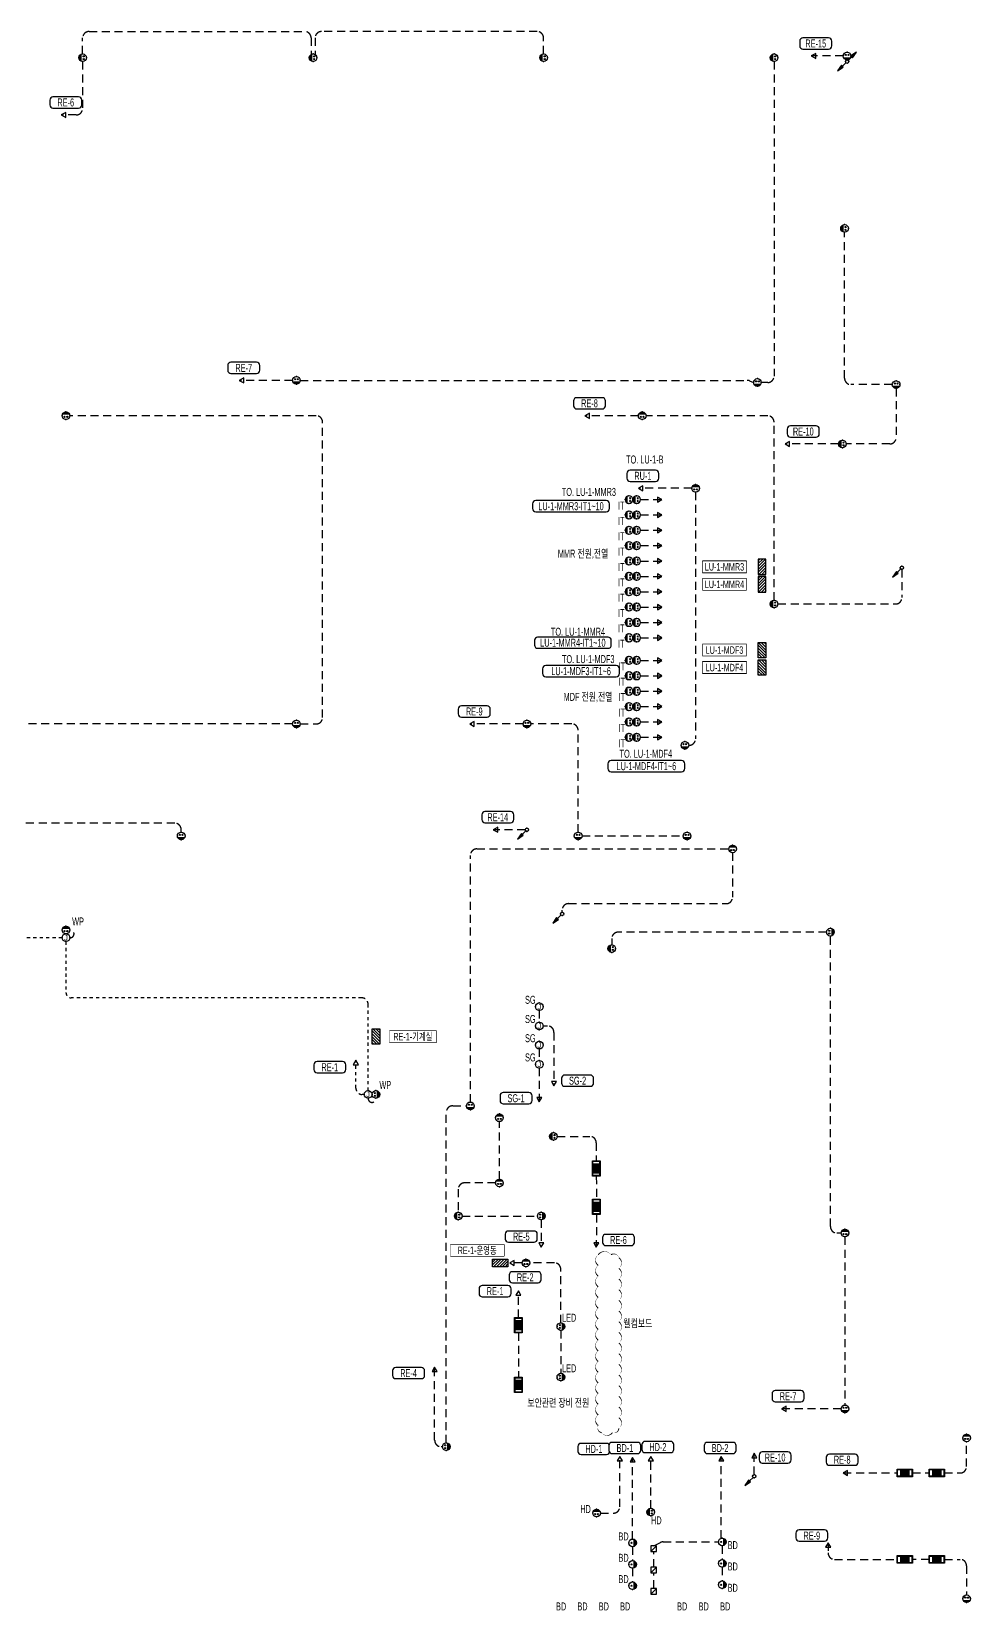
# Model space of a CAD drawing. Header units: millimetres. Extents: x 35956 to 501590, y -530175 to 1059940.
# Drawn here: x 133143 to 177134, y -285061 to -211070 of the extents above; entities that cross this region are included whole.
import ezdxf
from ezdxf.enums import TextEntityAlignment as Align

# ---------------------------------------------------------------- set-up
doc = ezdxf.new("R2010")
doc.units = ezdxf.units.MM
doc.header["$LTSCALE"] = 150
doc.set_wipeout_variables(frame=1)
doc.linetypes.add('D1', pattern=[3, 1, -1, 1])
doc.linetypes.add('D2', pattern=[6.5, 2.5, -1.5, 2.5])
doc.layers.get('Defpoints').update_dxf_attribs({"color": 161})
for name, color, linetype in [('------01 Distribution Panel', 3, 'Continuous'), ('------01 Distribution Panel_UPS_Emgency', 232, 'Continuous'), ('------06 Receptacle', 6, 'Continuous'), ('------07 System Box', 6, 'Continuous'), ('-----20 General Symbol', 3, 'Continuous'), ('-----22 Embeded in Floor', 4, 'D2'), ('-----23 Concealed or Exposed Wire', 4, 'D1')]:
    doc.layers.add(name, color=color, linetype=linetype)
doc.styles.add('ELEC', font='')
doc.styles.get('ELEC').set_extended_font_data('Dotum')

# ---------------------------------------------------------------- blocks, each defined once
blk = doc.blocks.new('B11')
h = blk.add_hatch(color=256)
h.dxf.hatch_style = 1
h.paths.add_polyline_path([(150, 150), (-150, 150), (-150, -150), (150, -150)])
at = {"linetype": 'Continuous'}
for points in [[(300, -150), (-300, -150), (-300, 150), (300, 150)], [(-150, 150), (150, 150), (150, -150), (-150, -150)]]:
    blk.add_lwpolyline(points, close=True, dxfattribs=at)
at = {"color": 1, "linetype": 'Continuous'}
for points in [[(-280, 130), (-170, 130), (-170, -130), (-280, -130)], [(170, 130), (280, 130), (280, -130), (170, -130)]]:
    blk.add_lwpolyline(points, close=True, dxfattribs=at)
blk = doc.blocks.new('B02')
h = blk.add_hatch(color=256)
h.paths.add_polyline_path([(-136, 86, 0.632456), (136, 86)])
h.paths.add_polyline_path([(-75, 193, 1), (-32, 193, 1)])
h.paths.add_polyline_path([(32, 193, 1), (75, 193, 1)])
blk.add_line((-136, 86), (136, 86))
at = {"linetype": 'Continuous'}
blk.add_circle((0, 150), 150, dxfattribs=at)
for centre in [(-54, 193), (54, 193)]:
    blk.add_circle(centre, 21.4)
for p in [(-150, 150), (0, 300), (0, 0), (150, 150)]:
    blk.add_point(p)
blk = doc.blocks.new('B01')
h = blk.add_hatch(color=256)
h.paths.add_polyline_path([(21, 193, 1), (-21, 193, 1)])
h.paths.add_polyline_path([(-136, 86, 0.632456), (136, 86)])
blk.add_line((-136, 86), (136, 86))
at = {"linetype": 'Continuous'}
blk.add_circle((0, 150), 150, dxfattribs=at)
blk.add_circle((0, 193), 21.4)
for p in [(-150, 150), (0, 300), (0, 0), (150, 150)]:
    blk.add_point(p)
blk = doc.blocks.new('O04')
blk.add_circle((0, 0), 150)
for p in [(-150, 0), (0, 150), (150, 0), (0, -150)]:
    blk.add_point(p)
at = {"style": 'ELEC'}
blk.add_text('J', height=214, dxfattribs=at).set_placement((0, 0), align=Align.MIDDLE)
blk = doc.blocks.new('B17')
blk.add_line((112.5, 0), (-112.5, -225))
blk.add_lwpolyline([(112.5, 0), (-112.5, 0), (-112.5, -225), (112.5, -225)], close=True)
blk = doc.blocks.new('A02')
h = blk.add_hatch()
h.set_pattern_fill('ANSI31', color=256, scale=25, style=0)
h.set_pattern_definition([(45, (-2000, -19200), (-56.1266, 56.1266), [])])
h.paths.add_polyline_path([(-300, 300), (-300, 0), (300, 0), (300, 300)])
blk.add_lwpolyline([(300, 0), (-300, 0), (-300, 300), (300, 300)], close=True)
blk = doc.blocks.new('O07')
blk.add_lwpolyline([(-173, -100), (0, 0), (-173, 100)], close=True)
blk = doc.blocks.new('O01')
blk.add_hatch(color=256).paths.add_polyline_path([(-149, -218), (-218, -149), (-368, -368)])
blk.add_line((-46, -46), (-184, -184))
blk.add_lwpolyline([(-368, -368), (-149, -218), (-218, -149), (-368, -368)])
blk.add_circle((0, 0), 65)
for p in [(-65, 0), (-65, 0), (0, 65), (0, 65), (65, 0), (65, 0), (0, -65), (0, -65)]:
    blk.add_point(p)

msp = doc.modelspace()

# ---------------------------------------------------------------- linework, layer by layer
at = {"layer": '------01 Distribution Panel', "color": 1}
for points in [[(164583, -236417), (166638, -236417), (166638, -235892), (164583, -235892)], [(164583, -240317), (166638, -240317), (166638, -239792), (164583, -239792)], [(149907, -258433), (152112, -258433), (152112, -257908), (149907, -257908)]]:
    msp.add_lwpolyline(points, close=True, dxfattribs=at)
at = {"layer": '------01 Distribution Panel', "color": 1, "elevation": 0}
msp.add_lwpolyline([(152765, -268451), (155281, -268451), (155281, -267926), (152765, -267926)], close=True, dxfattribs=at)
at = {"layer": '-----22 Embeded in Floor'}
for p, q in [((171175, -212214), (169675, -212214)), ((161674, -233002), (162674, -233002)), ((161674, -233722), (162674, -233722)), ((161674, -234442), (162674, -234442)), ((161674, -235162), (162674, -235162)), ((161674, -235882), (162674, -235882)), ((161674, -236602), (162674, -236602)), ((173926, -236273), (173926, -237595)), ((161674, -237322), (162674, -237322)), ((161674, -238042), (162674, -238042)), ((168114, -237895), (173626, -237895)), ((161674, -238762), (162674, -238762)), ((161674, -239482), (162674, -239482)), ((161674, -240542), (162674, -240542)), ((161674, -241262), (162674, -241262)), ((161674, -241982), (162674, -241982)), ((161674, -242702), (162674, -242702)), ((161674, -243422), (162674, -243422)), ((161674, -244142), (162674, -244142)), ((163934, -244515), (163954, -244515)), ((156276, -248473), (154776, -248473)), ((165988, -249555), (165988, -251639)), ((158004, -252339), (158004, -252239)), ((158304, -251939), (165688, -251939)), ((160329, -253575), (160329, -253865)), ((170394, -253275), (160629, -253275)), ((170574, -267075), (170574, -253455)), ((171074, -267375), (170874, -267375)), ((167004, -278695), (167004, -277695))]:
    msp.add_line(p, q, dxfattribs=at)
for points in [[(135534, -212115), (135534, -211370, -0.414214), (135834, -211070), (145944, -211070, -0.414214), (146244, -211370), (146244, -212139)], [(157134, -212115), (157134, -211370, 0.414214), (156834, -211070), (146724, -211070, 0.414214), (146424, -211370), (146424, -212139)], [(135534, -212475), (135534, -214675, -0.414214), (135234, -214975), (134534, -214975)], [(167934, -212475), (167934, -227215, -0.414214), (167634, -227515), (167334, -227515)], [(173474, -227612), (171534, -227612, -0.414214), (171234, -227312), (171234, -220475)], [(145734, -227415), (166674, -227415, -0.09902), (166789, -227438), (166974, -227515)], [(173654, -227792), (173654, -230095, -0.414214), (173354, -230395), (171314, -230395)], [(145734, -243515), (146479, -243515, 0.414214), (146779, -243215), (146779, -229375, 0.414214), (146479, -229075), (134934, -229075)], [(158754, -248585), (158754, -243815, 0.414214), (158454, -243515), (156534, -243515)], [(140154, -248585), (140154, -248469, 0.414214), (139854, -248169), (129744, -248169, 0.414214), (129444, -248469), (129444, -248609)], [(134934, -253535, 1.110577), (134934, -253175)], [(157114, -257670), (157320, -257670, -0.414214), (157620, -257970), (157620, -260475)], [(148914, -261061, 1.061985), (149274, -261061)], [(157774, -262848), (159304, -262848), (159304, -262848, -0.414214), (159604, -263148), (159604, -263985)], [(154886, -265025), (153434, -265025, 0.414214), (153134, -265325), (153134, -266399)], [(152394, -277387), (152330, -277387, -0.414214), (152030, -277087), (152030, -273660)], [(175914, -278620), (176652, -278620, 0.414214), (176952, -278320), (176952, -277155)], [(159796, -280500), (160408, -280500, 0.414214), (160708, -280200), (160708, -277843)], [(162294, -282029), (162607, -281879, -0.111867), (162736, -281850), (165324, -281850)], [(170466, -281893), (170466, -282370, 0.414214), (170766, -282670), (173694, -282670)], [(175914, -282670), (176654, -282670, -0.414214), (176954, -282970), (176954, -284335)]]:
    msp.add_lwpolyline(points, format="xyb", dxfattribs=at)
for points in [[(145374, -227415), (142874, -227415)], [(161574, -229075), (159074, -229075)], [(170954, -230395), (168454, -230395)], [(164074, -232475), (161574, -232475)], [(145374, -243515), (124134, -243515)], [(156174, -243515), (153674, -243515)], [(158934, -248765), (163674, -248765)], [(156934, -256950), (156934, -257490)], [(156934, -258750), (156934, -259290)], [(156934, -259650), (156934, -261233)], [(155066, -264845), (155066, -262155)], [(159604, -264705), (159610, -265785)], [(153314, -266579), (156844, -266579)], [(157024, -266759), (157024, -268038)], [(159610, -266505), (159604, -268038)], [(171254, -267555), (171254, -275435)], [(156127, -268775), (155546, -268775)], [(155954, -271335), (155954, -270083)], [(155954, -272055), (155954, -274135)], [(157943, -271938), (157943, -273945)], [(171074, -275615), (168289, -275615)], [(161304, -281715), (161304, -277888)], [(162157, -280272), (162157, -277843)], [(165459, -281670), (165459, -277843)], [(171173, -278620), (173694, -278620)], [(174414, -278620), (175194, -278620)], [(161304, -282075), (161304, -282725)], [(162294, -283029), (162294, -282299)], [(165504, -282030), (165504, -282680)], [(161304, -283085), (161304, -283725)], [(162299, -284025), (162294, -283299)], [(165504, -283040), (165504, -283680)], [(175194, -282670), (174414, -282670)]]:
    msp.add_lwpolyline(points, dxfattribs=at)
for centre, start, end in [((173626, -237595), 270, 0), ((163954, -244215), 270, 0), ((158304, -252239), 90, 180), ((165688, -251639), 270, 0), ((160629, -253575), 90, 180), ((170874, -267075), 180, 270)]:
    msp.add_arc(centre, 300, start, end, dxfattribs=at)
at = {"layer": '-----23 Concealed or Exposed Wire'}
for p, q in [((134574, -253535), (120900, -253535)), ((134754, -253715), (134754, -256106)), ((148614, -256356), (135004, -256356)), ((148914, -260701), (148914, -256656))]:
    msp.add_line(p, q, dxfattribs=at)
msp.add_lwpolyline([(148734, -260881), (148636, -260881, -0.414214), (148336, -260581), (148336, -259281)], format="xyb", dxfattribs=at)
for centre, radius, start, end in [((135004, -256106), 250, 180, 270), ((148614, -256656), 300, 0, 90)]:
    msp.add_arc(centre, radius, start, end, dxfattribs=at)
at = {"layer": 'Defpoints', "elevation": 0}
msp.add_lwpolyline([(159696, -268395, 0, 50, 0.520567), (159696, -268895, 0, 50, 0.520567), (159696, -269395, 0, 50, 0.520567), (159696, -269895, 0, 50, 0.520567), (159696, -270395, 0, 50, 0.520567), (159696, -270895, 0, 50, 0.520567), (159696, -271395, 0, 50, 0.520567), (159696, -271895, 0, 50, 0.520567), (159696, -272395, 0, 50, 0.520567), (159696, -272895, 0, 50, 0.520567), (159696, -273395, 0, 50, 0.520567), (159696, -273895, 0, 50, 0.520567), (159696, -274395, 0, 50, 0.520567), (159696, -274895, 0, 50, 0.520567), (159696, -275395, 0, 50, 0.520567), (159696, -275895, 0, 50, 0.520567), (159696, -276395, 0, 50, 0.520567), (159859, -276732, 0, 50, 0.520567), (160359, -276732, 0, 50, 0.520567), (160656, -276529, 0, 50, 0.520567), (160656, -276029, 0, 50, 0.520567), (160656, -275529, 0, 50, 0.520567), (160656, -275029, 0, 50, 0.520567), (160656, -274529, 0, 50, 0.520567), (160656, -274029, 0, 50, 0.520567), (160656, -273529, 0, 50, 0.520567), (160656, -273029, 0, 50, 0.520567), (160656, -272529, 0, 50, 0.520567), (160656, -272029, 0, 50, 0.520567), (160656, -271529, 0, 50, 0.520567), (160656, -271029, 0, 50, 0.520567), (160656, -270529, 0, 50, 0.520567), (160656, -270029, 0, 50, 0.520567), (160656, -269529, 0, 50, 0.520567), (160656, -269029, 0, 50, 0.520567), (160656, -268529, 0, 50, 0.520567), (160290, -268395, 0, 50, 0.520567)], format="xyseb", close=True, dxfattribs=at)

# ---------------------------------------------------------------- block references
at = {"layer": '------01 Distribution Panel', "xscale": 1.2, "yscale": 1.2, "zscale": 1.2}
for p, rotation in [((149454, -258170), 89.99999999999999), ((155104, -268595), 180)]:
    msp.add_blockref('A02', p, dxfattribs=dict(at, rotation=rotation))
at = {"layer": '------01 Distribution Panel_UPS_Emgency', "yscale": 1.2, "zscale": 1.2}
for p, xscale, rotation in [((167554, -236155), -1.2, 90), ((167554, -236975), -1.2, 90), ((167194, -240055), 1.2, 270), ((167194, -240875), 1.2, 270)]:
    msp.add_blockref('A02', p, dxfattribs=dict(at, xscale=xscale, rotation=rotation))
at = {"layer": '------06 Receptacle', "yscale": 1.2, "zscale": 1.2}
for name, p, xscale, rotation in [('B02', (135354, -212295), 1.2, 270), ('B02', (146154, -212295), 1.2, 270), ('B02', (156954, -212295), 1.2, 270), ('B02', (167754, -212295), 1.2, 270), ('B02', (171354, -212395), 1.2, 359.646272586137), ('B02', (171054, -220295), 1.2, 270), ('B02', (134754, -228895), 1.2, 180), ('B02', (161754, -228895), 1.2, 180), ('B02', (170954, -230395), 1.2, 270), ('B02', (164254, -232295), 1.2, 180), ('B02', (160954, -233002), -1.2, 270), ('B02', (161314, -233002), -1.2, 270), ('B02', (160954, -233722), -1.2, 270), ('B02', (161314, -233722), -1.2, 270), ('B02', (160954, -234442), -1.2, 270), ('B02', (161314, -234442), -1.2, 270), ('B02', (160954, -235162), -1.2, 270), ('B02', (161314, -235162), -1.2, 270), ('B02', (160954, -235882), -1.2, 270), ('B02', (161314, -235882), -1.2, 270), ('B02', (160954, -236602), -1.2, 270), ('B02', (161314, -236602), -1.2, 270), ('B02', (160954, -237322), -1.2, 270), ('B02', (161314, -237322), -1.2, 270), ('B02', (160954, -238042), -1.2, 270), ('B02', (161314, -238042), -1.2, 270), ('B02', (167754, -237895), 1.2, 270), ('B02', (160954, -238762), -1.2, 270), ('B02', (161314, -238762), -1.2, 270), ('B02', (160954, -239482), -1.2, 270), ('B02', (161314, -239482), -1.2, 270), ('B02', (161314, -240542), -1.2, 270), ('B02', (160954, -241262), -1.2, 270), ('B02', (161314, -241262), -1.2, 270), ('B02', (160954, -241982), -1.2, 270), ('B02', (161314, -241982), -1.2, 270), ('B02', (160954, -242702), -1.2, 270), ('B02', (161314, -242702), -1.2, 270), ('B02', (145554, -243695), 1.2, 9.44570097154037e-07), ('B02', (156354, -243695), 1.2, 9.44570097154037e-07), ('B02', (160954, -243422), -1.2, 270), ('B02', (161314, -243422), -1.2, 270), ('B02', (160954, -244142), -1.2, 270), ('B02', (161314, -244142), -1.2, 270), ('B02', (140154, -248945), 1.2, 9.44570097154037e-07), ('B02', (165988, -249195), 1.2, 180.0000009445701), ('B02', (134754, -252995), 1.2, 180.0000009445698), ('B02', (170754, -253275), 1.2, 90.00000094457002), ('B02', (160149, -254045), 1.2, 270.0000009445701), ('B02', (149454, -260881), 1.2, 90.00000094457002), ('B02', (153702, -261595), 1.2, 9.445700208207248e-07), ('B02', (155066, -261795), 1.2, 180.00000094457), ('B02', (157414, -262848), 1.2, 270.0000009445701), ('B02', (155066, -264845), 1.2, 180.00000094457), ('B02', (152954, -266579), 1.2, 270.0000009445701), ('B02', (157204, -266579), 1.2, 90.00000094457009), ('B02', (171254, -267195), 1.2, 180.0000009445701), ('B02', (156307, -268595), 1.2, 180.0000009445701), ('B02', (158123, -271758), 1.2, 90.000000944588), ('B02', (158123, -274125), 1.2, 90.000000944588), ('B02', (171254, -275795), 1.2, 9.445701734873494e-07), ('B02', (152754, -277387), 1.2, 90.00000094457002), ('B02', (176952, -276795), 1.2, 180.0000009445701), ('B02', (159616, -280320), 1.2, 180.0000009445701), ('B02', (161977, -280452), 1.2, 270.0000009445701), ('B01', (161484, -281895), 1.2, 90), ('B01', (165684, -281850), 1.2, 90), ('B01', (161484, -282905), 1.2, 90), ('B01', (165684, -282860), 1.2, 90), ('B01', (161484, -283905), 1.2, 90), ('B01', (165684, -283860), 1.2, 90), ('B02', (176954, -284695), 1.2, 9.445701225984747e-07)]:
    msp.add_blockref(name, p, dxfattribs=dict(at, xscale=xscale, rotation=rotation))
at = {"layer": '------06 Receptacle', "xscale": 1.2, "yscale": 1.2, "zscale": 1.2}
for name, p in [('B02', (145554, -227595)), ('B02', (167154, -227695)), ('B02', (173654, -227792)), ('B02', (163754, -244695)), ('B02', (158754, -248945)), ('B02', (163854, -248945)), ('B17', (162294, -282029)), ('B17', (162294, -283029)), ('B17', (162294, -284029))]:
    msp.add_blockref(name, p, dxfattribs=at)
at = {"layer": '------07 System Box', "xscale": 1.2, "yscale": 1.2, "zscale": 1.2, "rotation": 270}
for p in [(159604, -264345), (159610, -266145), (155954, -271695), (155954, -274495)]:
    msp.add_blockref('B11', p, dxfattribs=at)
at = {"layer": '------07 System Box', "xscale": 1.2, "yscale": 1.2, "zscale": 1.2}
for p in [(174054, -278620), (175554, -278620), (174054, -282670), (175554, -282670)]:
    msp.add_blockref('B11', p, dxfattribs=at)
at = {"layer": '-----20 General Symbol', "xscale": 1.2, "yscale": 1.2, "zscale": 1.2, "rotation": 180}
msp.add_blockref('O01', (171354, -212473), dxfattribs=at)
at = {"layer": '-----20 General Symbol', "xscale": 1.2, "yscale": 1.2, "zscale": 1.2}
for name, p in [('O01', (171354, -212473)), ('O01', (173926, -236195)), ('O01', (158004, -252417)), ('O04', (134754, -253535)), ('O04', (156934, -256770)), ('O04', (156934, -257670)), ('O04', (156934, -258570)), ('O04', (156934, -259470)), ('O04', (148914, -260881)), ('O01', (167004, -278773))]:
    msp.add_blockref(name, p, dxfattribs=at)
at = {"layer": '-----22 Embeded in Floor', "xscale": 1.2, "yscale": 1.2, "zscale": 1.2}
for p, rotation in [((169675, -212214), 180), ((134534, -214975), 180), ((142874, -227415), 180), ((159074, -229075), 180), ((168454, -230395), 180), ((161574, -232475), 180), ((153674, -243515), 180), ((154776, -248473), 180), ((148336, -259281), 89.99999999999999), ((157620, -260475), 270), ((156934, -261233), 270), ((157024, -268038), 270), ((159604, -268038), 270), ((155546, -268775), 180), ((155954, -270083), 89.99999999999999), ((152030, -273660), 89.99999999999999), ((168289, -275615), 180), ((160708, -277843), 89.99999999999999), ((161304, -277888), 89.99999999999999), ((162157, -277843), 89.99999999999999), ((165459, -277843), 89.99999999999999), ((167004, -277695), 89.99999999999999), ((171173, -278620), 180), ((170466, -281893), 89.99999999999999)]:
    msp.add_blockref('O07', p, dxfattribs=dict(at, rotation=rotation))
for p in [(162674, -233002), (162674, -233722), (162674, -234442), (162674, -235162), (162674, -235882), (162674, -236602), (162674, -237322), (162674, -238042), (162674, -238762), (162674, -239482), (162674, -240542), (162674, -241262), (162674, -241982), (162674, -242702), (162674, -243422), (162674, -244142)]:
    msp.add_blockref('O07', p, dxfattribs=at)

# ---------------------------------------------------------------- texts
at = {"layer": '------06 Receptacle', "style": 'ELEC', "width": 0.7}
for s, p in [('IT', (160778, -233281)), ('IT', (160778, -234001)), ('IT', (160778, -234721)), ('IT', (160778, -235441)), ('IT', (160778, -236161)), ('IT', (160778, -236881)), ('IT', (160778, -237601)), ('IT', (160778, -238321)), ('IT', (160800, -242261)), ('IT', (160800, -242981)), ('IT', (160800, -243701)), ('IT', (160800, -244421)), ('WP', (135320, -252774)), ('WP', (149716, -260433)), ('LED', (158331, -271345)), ('LED', (158331, -273714)), ('HD', (159100, -280310)), ('HD', (162417, -280839)), ('BD', (160880, -281595)), ('BD', (165998, -282002)), ('BD', (160880, -282595)), ('BD', (165998, -283002)), ('BD', (160880, -283595)), ('BD', (165998, -284002)), ('BD', (157955, -284874)), ('BD', (158956, -284874)), ('BD', (159956, -284874)), ('BD', (160957, -284874)), ('BD', (163627, -284874)), ('BD', (164637, -284874)), ('BD', (165647, -284874))]:
    msp.add_text(s, height=375, dxfattribs=at).set_placement(p, align=Align.MIDDLE)
at = {"layer": '-----20 General Symbol', "style": 'ELEC', "width": 0.7}
for p in [(156513, -256445), (156513, -257345), (156513, -258245), (156513, -259145)]:
    msp.add_text('SG', height=375, dxfattribs=at).set_placement(p, align=Align.MIDDLE)
at = {"layer": 'Defpoints', "style": 'ELEC', "width": 0.7}
for s, p in [('MMR 전원,전열', (158984, -235541, 0)), ('MDF 전원,전열', (159215, -242252, 0)), ('웰컴보드', (161552, -271594)), ('보안관련 장비 전원', (157825, -275324))]:
    msp.add_text(s, height=375, dxfattribs=at).set_placement(p, align=Align.MIDDLE)

# ---------------------------------------------------------------- wipeouts: each hides what was drawn before it
at = {"color": 1, "linetype": 'Continuous'}
for points in [[(156619, -233425), (156621, -233448), (156626, -233471), (156635, -233493), (156647, -233513), (156663, -233531), (156681, -233546), (156701, -233559), (156722, -233568), (156745, -233573), (156769, -233575), (160069, -233575), (160092, -233573), (160115, -233568), (160137, -233559), (160157, -233546), (160175, -233531), (160190, -233513), (160202, -233493), (160211, -233471), (160217, -233448), (160219, -233425), (160219, -233200), (160217, -233176), (160211, -233154), (160202, -233132), (160190, -233112), (160175, -233094), (160157, -233079), (160137, -233066), (160115, -233057), (160092, -233052), (160069, -233050), (156769, -233050), (156745, -233052), (156722, -233057), (156701, -233066), (156681, -233079), (156663, -233094), (156647, -233112), (156635, -233132), (156626, -233154), (156621, -233176), (156619, -233200)], [(156706, -239822), (156708, -239846), (156713, -239869), (156722, -239890), (156734, -239910), (156750, -239928), (156768, -239944), (156788, -239956), (156809, -239965), (156832, -239970), (156856, -239972), (160156, -239972), (160179, -239970), (160202, -239965), (160224, -239956), (160244, -239944), (160262, -239928), (160277, -239910), (160289, -239890), (160298, -239869), (160304, -239846), (160306, -239822), (160306, -239597), (160304, -239574), (160298, -239551), (160289, -239529), (160277, -239509), (160262, -239491), (160244, -239476), (160224, -239464), (160202, -239455), (160179, -239449), (160156, -239447), (156856, -239447), (156832, -239449), (156809, -239455), (156788, -239464), (156768, -239476), (156750, -239491), (156734, -239509), (156722, -239529), (156713, -239551), (156708, -239574), (156706, -239597)], [(160150, -245607), (160152, -245631), (160158, -245654), (160167, -245676), (160179, -245696), (160194, -245714), (160212, -245729), (160232, -245741), (160254, -245750), (160277, -245756), (160300, -245757), (163600, -245757), (163624, -245756), (163647, -245750), (163668, -245741), (163689, -245729), (163706, -245714), (163722, -245696), (163734, -245676), (163743, -245654), (163749, -245631), (163750, -245607), (163750, -245382), (163749, -245359), (163743, -245336), (163734, -245314), (163722, -245294), (163706, -245276), (163689, -245261), (163668, -245249), (163647, -245240), (163624, -245234), (163600, -245232), (160300, -245232), (160277, -245234), (160254, -245240), (160232, -245249), (160212, -245261), (160194, -245276), (160179, -245294), (160167, -245314), (160158, -245336), (160152, -245359), (160150, -245382)]]:
    msp.add_wipeout(points, dxfattribs=at)

# ---------------------------------------------------------------- next in the draw order: linework, layer by layer
for points in [[(156619, -233425, 0.414214), (156769, -233575), (160069, -233575, 0.414214), (160219, -233425), (160219, -233200, 0.414214), (160069, -233050), (156769, -233050, 0.414214), (156619, -233200)], [(156706, -239822, 0.414214), (156856, -239972), (160156, -239972, 0.414214), (160306, -239822), (160306, -239597, 0.414214), (160156, -239447), (156856, -239447, 0.414214), (156706, -239597)]]:
    msp.add_lwpolyline(points, format="xyb", close=True, dxfattribs=at)
at = {"color": 1, "linetype": 'Continuous', "elevation": 0}
msp.add_lwpolyline([(160150, -245607, 0.414214), (160300, -245757), (163600, -245757, 0.414214), (163750, -245607), (163750, -245382, 0.414214), (163600, -245232), (160300, -245232, 0.414214), (160150, -245382)], format="xyb", close=True, dxfattribs=at)

# ---------------------------------------------------------------- next in the draw order: texts
at = {"layer": '------06 Receptacle', "style": 'ELEC', "width": 0.7}
for p in [(160778, -239041), (160778, -239761)]:
    msp.add_text('IT', height=375, dxfattribs=at).set_placement(p, align=Align.MIDDLE)
at = {"style": 'ELEC', "width": 0.7}
for s, p in [('TO. LU-1-MMR3', (159257, -232643)), ('LU-1-MMR3-IT1~10', (158419, -233312)), ('LU-1-MMR4-IT1~10', (158506, -239710)), ('TO. LU-1-MMR4', (158746, -239195)), ('TO. LU-1-MDF4', (161925, -244913)), ('LU-1-MDF4-IT1~6', (161950, -245495))]:
    msp.add_text(s, height=375, dxfattribs=at).set_placement(p, align=Align.MIDDLE)

# ---------------------------------------------------------------- next in the draw order: wipeouts: each hides what was drawn before it
at = {"color": 1}
for points in [[(149907, -258433), (152112, -258433), (152112, -257908), (149907, -257908)], [(152765, -268451), (155281, -268451), (155281, -267926), (152765, -267926)]]:
    msp.add_wipeout(points, dxfattribs=at).dxf.layer = '------01 Distribution Panel'
at = {"color": 1, "linetype": 'Continuous'}
for points in [[(169136, -211743), (169138, -211766), (169144, -211789), (169153, -211811), (169165, -211831), (169180, -211849), (169198, -211864), (169218, -211877), (169240, -211886), (169263, -211891), (169286, -211893), (170486, -211893), (170510, -211891), (170533, -211886), (170554, -211877), (170575, -211864), (170592, -211849), (170608, -211831), (170620, -211811), (170629, -211789), (170634, -211766), (170636, -211743), (170636, -211518), (170634, -211494), (170629, -211472), (170620, -211450), (170608, -211430), (170592, -211412), (170575, -211397), (170554, -211384), (170533, -211375), (170510, -211370), (170486, -211368), (169286, -211368), (169263, -211370), (169240, -211375), (169218, -211384), (169198, -211397), (169180, -211412), (169165, -211430), (169153, -211450), (169144, -211472), (169138, -211494), (169136, -211518)], [(133995, -214504), (133997, -214528), (134003, -214550), (134012, -214572), (134024, -214592), (134039, -214610), (134057, -214625), (134077, -214638), (134099, -214647), (134122, -214652), (134145, -214654), (135345, -214654), (135369, -214652), (135392, -214647), (135413, -214638), (135433, -214625), (135451, -214610), (135467, -214592), (135479, -214572), (135488, -214550), (135493, -214528), (135495, -214504), (135495, -214279), (135493, -214256), (135488, -214233), (135479, -214211), (135467, -214191), (135451, -214173), (135433, -214158), (135413, -214145), (135392, -214136), (135369, -214131), (135345, -214129), (134145, -214129), (134122, -214131), (134099, -214136), (134077, -214145), (134057, -214158), (134039, -214173), (134024, -214191), (134012, -214211), (134003, -214233), (133997, -214256), (133995, -214279)], [(142335, -226944), (142337, -226968), (142343, -226990), (142352, -227012), (142364, -227032), (142379, -227050), (142397, -227065), (142417, -227078), (142439, -227087), (142462, -227092), (142485, -227094), (143685, -227094), (143709, -227092), (143732, -227087), (143753, -227078), (143773, -227065), (143791, -227050), (143807, -227032), (143819, -227012), (143828, -226990), (143833, -226968), (143835, -226944), (143835, -226719), (143833, -226696), (143828, -226673), (143819, -226651), (143807, -226631), (143791, -226613), (143773, -226598), (143753, -226585), (143732, -226576), (143709, -226571), (143685, -226569), (142485, -226569), (142462, -226571), (142439, -226576), (142417, -226585), (142397, -226598), (142379, -226613), (142364, -226631), (142352, -226651), (142343, -226673), (142337, -226696), (142335, -226719)], [(158535, -228604), (158537, -228628), (158543, -228650), (158552, -228672), (158564, -228692), (158579, -228710), (158597, -228725), (158617, -228738), (158639, -228747), (158662, -228752), (158685, -228754), (159885, -228754), (159909, -228752), (159932, -228747), (159953, -228738), (159973, -228725), (159991, -228710), (160007, -228692), (160019, -228672), (160028, -228650), (160033, -228628), (160035, -228604), (160035, -228379), (160033, -228356), (160028, -228333), (160019, -228311), (160007, -228291), (159991, -228273), (159973, -228258), (159953, -228245), (159932, -228236), (159909, -228231), (159885, -228229), (158685, -228229), (158662, -228231), (158639, -228236), (158617, -228245), (158597, -228258), (158579, -228273), (158564, -228291), (158552, -228311), (158543, -228333), (158537, -228356), (158535, -228379)], [(168552, -229924), (168554, -229948), (168560, -229970), (168569, -229992), (168581, -230012), (168596, -230030), (168614, -230045), (168634, -230058), (168656, -230067), (168679, -230072), (168702, -230074), (169902, -230074), (169926, -230072), (169949, -230067), (169971, -230058), (169991, -230045), (170009, -230030), (170024, -230012), (170036, -229992), (170045, -229970), (170051, -229948), (170052, -229924), (170052, -229699), (170051, -229676), (170045, -229653), (170036, -229631), (170024, -229611), (170009, -229593), (169991, -229578), (169971, -229565), (169949, -229556), (169926, -229551), (169902, -229549), (168702, -229549), (168679, -229551), (168656, -229556), (168634, -229565), (168614, -229578), (168596, -229593), (168581, -229611), (168569, -229631), (168560, -229653), (168554, -229676), (168552, -229699)], [(161035, -232004), (161037, -232028), (161043, -232050), (161052, -232072), (161064, -232092), (161079, -232110), (161097, -232125), (161117, -232138), (161139, -232147), (161162, -232152), (161185, -232154), (162385, -232154), (162409, -232152), (162432, -232147), (162453, -232138), (162473, -232125), (162491, -232110), (162507, -232092), (162519, -232072), (162528, -232050), (162533, -232028), (162535, -232004), (162535, -231779), (162533, -231756), (162528, -231733), (162519, -231711), (162507, -231691), (162491, -231673), (162473, -231658), (162453, -231645), (162432, -231636), (162409, -231631), (162385, -231629), (161185, -231629), (161162, -231631), (161139, -231636), (161117, -231645), (161097, -231658), (161079, -231673), (161064, -231691), (161052, -231711), (161043, -231733), (161037, -231756), (161035, -231779)], [(157090, -241155), (157092, -241179), (157097, -241201), (157106, -241223), (157119, -241243), (157134, -241261), (157152, -241276), (157172, -241289), (157194, -241298), (157217, -241303), (157240, -241305), (160540, -241305), (160564, -241303), (160586, -241298), (160608, -241289), (160628, -241276), (160646, -241261), (160661, -241243), (160674, -241223), (160683, -241201), (160688, -241179), (160690, -241155), (160690, -240930), (160688, -240907), (160683, -240884), (160674, -240862), (160661, -240842), (160646, -240824), (160628, -240809), (160608, -240796), (160586, -240787), (160564, -240782), (160540, -240780), (157240, -240780), (157217, -240782), (157194, -240787), (157172, -240796), (157152, -240809), (157134, -240824), (157119, -240842), (157106, -240862), (157097, -240884), (157092, -240907), (157090, -240930)], [(153135, -243044), (153137, -243068), (153143, -243090), (153152, -243112), (153164, -243132), (153179, -243150), (153197, -243165), (153217, -243178), (153239, -243187), (153262, -243192), (153285, -243194), (154485, -243194), (154509, -243192), (154532, -243187), (154553, -243178), (154573, -243165), (154591, -243150), (154607, -243132), (154619, -243112), (154628, -243090), (154633, -243068), (154635, -243044), (154635, -242819), (154633, -242796), (154628, -242773), (154619, -242751), (154607, -242731), (154591, -242713), (154573, -242698), (154553, -242685), (154532, -242676), (154509, -242671), (154485, -242669), (153285, -242669), (153262, -242671), (153239, -242676), (153217, -242685), (153197, -242698), (153179, -242713), (153164, -242731), (153152, -242751), (153143, -242773), (153137, -242796), (153135, -242819)], [(154237, -248002), (154239, -248026), (154245, -248048), (154254, -248070), (154266, -248090), (154281, -248108), (154299, -248123), (154319, -248136), (154341, -248145), (154364, -248150), (154387, -248152), (155587, -248152), (155611, -248150), (155634, -248145), (155655, -248136), (155675, -248123), (155693, -248108), (155709, -248090), (155721, -248070), (155730, -248048), (155735, -248026), (155737, -248002), (155737, -247777), (155735, -247754), (155730, -247731), (155721, -247709), (155709, -247689), (155693, -247671), (155675, -247656), (155655, -247643), (155634, -247634), (155611, -247629), (155587, -247627), (154387, -247627), (154364, -247629), (154341, -247634), (154319, -247643), (154299, -247656), (154281, -247671), (154266, -247689), (154254, -247709), (154245, -247731), (154239, -247754), (154237, -247777)], [(146367, -259716), (146369, -259740), (146375, -259763), (146384, -259785), (146396, -259805), (146411, -259822), (146429, -259838), (146449, -259850), (146471, -259859), (146494, -259865), (146517, -259866), (147717, -259866), (147741, -259865), (147764, -259859), (147785, -259850), (147805, -259838), (147823, -259822), (147839, -259805), (147851, -259785), (147860, -259763), (147865, -259740), (147867, -259716), (147867, -259491), (147865, -259468), (147860, -259445), (147851, -259423), (147839, -259403), (147823, -259385), (147805, -259370), (147785, -259358), (147764, -259349), (147741, -259343), (147717, -259341), (146517, -259341), (146494, -259343), (146471, -259349), (146449, -259358), (146429, -259370), (146411, -259385), (146396, -259403), (146384, -259423), (146375, -259445), (146369, -259468), (146367, -259491)], [(157977, -260348), (157979, -260371), (157984, -260394), (157993, -260416), (158006, -260436), (158021, -260454), (158039, -260469), (158059, -260481), (158081, -260490), (158103, -260496), (158127, -260498), (159327, -260498), (159350, -260496), (159373, -260490), (159395, -260481), (159415, -260469), (159433, -260454), (159448, -260436), (159461, -260416), (159470, -260394), (159475, -260371), (159477, -260348), (159477, -260123), (159475, -260099), (159470, -260076), (159461, -260055), (159448, -260035), (159433, -260017), (159415, -260001), (159395, -259989), (159373, -259980), (159350, -259975), (159327, -259973), (158127, -259973), (158103, -259975), (158081, -259980), (158059, -259989), (158039, -260001), (158021, -260017), (158006, -260035), (157993, -260055), (157984, -260076), (157979, -260099), (157977, -260123)], [(155093, -261171), (155095, -261194), (155100, -261217), (155109, -261239), (155121, -261259), (155137, -261277), (155155, -261292), (155175, -261304), (155196, -261313), (155219, -261319), (155243, -261321), (156443, -261321), (156466, -261319), (156489, -261313), (156511, -261304), (156531, -261292), (156549, -261277), (156564, -261259), (156576, -261239), (156585, -261217), (156591, -261194), (156593, -261171), (156593, -260946), (156591, -260922), (156585, -260899), (156576, -260877), (156564, -260857), (156549, -260840), (156531, -260824), (156511, -260812), (156489, -260803), (156466, -260797), (156443, -260796), (155243, -260796), (155219, -260797), (155196, -260803), (155175, -260812), (155155, -260824), (155137, -260840), (155121, -260857), (155109, -260877), (155100, -260899), (155095, -260922), (155093, -260946)], [(159892, -267814), (159894, -267838), (159899, -267861), (159908, -267882), (159921, -267902), (159936, -267920), (159954, -267936), (159974, -267948), (159996, -267957), (160018, -267962), (160042, -267964), (161242, -267964), (161265, -267962), (161288, -267957), (161310, -267948), (161330, -267936), (161348, -267920), (161363, -267902), (161376, -267882), (161385, -267861), (161390, -267838), (161392, -267814), (161392, -267589), (161390, -267566), (161385, -267543), (161376, -267521), (161363, -267501), (161348, -267483), (161330, -267468), (161310, -267456), (161288, -267447), (161265, -267441), (161242, -267439), (160042, -267439), (160018, -267441), (159996, -267447), (159974, -267456), (159954, -267468), (159936, -267483), (159921, -267501), (159908, -267521), (159899, -267543), (159894, -267566), (159892, -267589)], [(154110, -270209), (154112, -270232), (154117, -270255), (154126, -270277), (154139, -270297), (154154, -270315), (154172, -270330), (154192, -270342), (154214, -270351), (154236, -270357), (154260, -270359), (155460, -270359), (155483, -270357), (155506, -270351), (155528, -270342), (155548, -270330), (155566, -270315), (155581, -270297), (155594, -270277), (155603, -270255), (155608, -270232), (155610, -270209), (155610, -269984), (155608, -269960), (155603, -269937), (155594, -269915), (155581, -269895), (155566, -269877), (155548, -269862), (155528, -269850), (155506, -269841), (155483, -269835), (155460, -269834), (154260, -269834), (154236, -269835), (154214, -269841), (154192, -269850), (154172, -269862), (154154, -269877), (154139, -269895), (154126, -269915), (154117, -269937), (154112, -269960), (154110, -269984)], [(150058, -274050), (150060, -274074), (150065, -274097), (150074, -274118), (150087, -274138), (150102, -274156), (150120, -274172), (150140, -274184), (150162, -274193), (150184, -274198), (150208, -274200), (151408, -274200), (151431, -274198), (151454, -274193), (151476, -274184), (151496, -274172), (151514, -274156), (151529, -274138), (151542, -274118), (151551, -274097), (151556, -274074), (151558, -274050), (151558, -273825), (151556, -273802), (151551, -273779), (151542, -273757), (151529, -273737), (151514, -273719), (151496, -273704), (151476, -273692), (151454, -273683), (151431, -273677), (151408, -273675), (150208, -273675), (150184, -273677), (150162, -273683), (150140, -273692), (150120, -273704), (150102, -273719), (150087, -273737), (150074, -273757), (150065, -273779), (150060, -273802), (150058, -273825)], [(167840, -275137), (167842, -275161), (167847, -275184), (167856, -275205), (167868, -275225), (167884, -275243), (167902, -275259), (167922, -275271), (167943, -275280), (167966, -275285), (167990, -275287), (169190, -275287), (169213, -275285), (169236, -275280), (169258, -275271), (169278, -275259), (169296, -275243), (169311, -275225), (169323, -275205), (169332, -275184), (169338, -275161), (169340, -275137), (169340, -274912), (169338, -274889), (169332, -274866), (169323, -274844), (169311, -274824), (169296, -274806), (169278, -274791), (169258, -274779), (169236, -274770), (169213, -274764), (169190, -274762), (167990, -274762), (167966, -274764), (167943, -274770), (167922, -274779), (167902, -274791), (167884, -274806), (167868, -274824), (167856, -274844), (167847, -274866), (167842, -274889), (167840, -274912)], [(158739, -277606), (158741, -277630), (158747, -277652), (158756, -277674), (158768, -277694), (158783, -277712), (158801, -277727), (158821, -277740), (158843, -277749), (158866, -277754), (158889, -277756), (160089, -277756), (160113, -277754), (160136, -277749), (160158, -277740), (160178, -277727), (160196, -277712), (160211, -277694), (160223, -277674), (160232, -277652), (160238, -277630), (160239, -277606), (160239, -277381), (160238, -277358), (160232, -277335), (160223, -277313), (160211, -277293), (160196, -277275), (160178, -277260), (160158, -277247), (160136, -277238), (160113, -277233), (160089, -277231), (158889, -277231), (158866, -277233), (158843, -277238), (158821, -277247), (158801, -277260), (158783, -277275), (158768, -277293), (158756, -277313), (158747, -277335), (158741, -277358), (158739, -277381)], [(164655, -277561), (164656, -277584), (164662, -277607), (164671, -277629), (164683, -277649), (164698, -277667), (164716, -277682), (164736, -277694), (164758, -277703), (164781, -277709), (164805, -277711), (166005, -277711), (166028, -277709), (166051, -277703), (166073, -277694), (166093, -277682), (166111, -277667), (166126, -277649), (166138, -277629), (166147, -277607), (166153, -277584), (166155, -277561), (166155, -277336), (166153, -277312), (166147, -277289), (166138, -277268), (166126, -277248), (166111, -277230), (166093, -277214), (166073, -277202), (166051, -277193), (166028, -277188), (166005, -277186), (164805, -277186), (164781, -277188), (164758, -277193), (164736, -277202), (164716, -277214), (164698, -277230), (164683, -277248), (164671, -277268), (164662, -277289), (164656, -277312), (164655, -277336)], [(167232, -278007), (167234, -278031), (167240, -278054), (167249, -278075), (167261, -278096), (167276, -278113), (167294, -278129), (167314, -278141), (167336, -278150), (167359, -278156), (167382, -278157), (168582, -278157), (168606, -278156), (168629, -278150), (168650, -278141), (168670, -278129), (168688, -278113), (168704, -278096), (168716, -278075), (168725, -278054), (168730, -278031), (168732, -278007), (168732, -277782), (168730, -277759), (168725, -277736), (168716, -277714), (168704, -277694), (168688, -277676), (168670, -277661), (168650, -277649), (168629, -277640), (168606, -277634), (168582, -277632), (167382, -277632), (167359, -277634), (167336, -277640), (167314, -277649), (167294, -277661), (167276, -277676), (167261, -277694), (167249, -277714), (167240, -277736), (167234, -277759), (167232, -277782)], [(170376, -278111), (170378, -278135), (170383, -278158), (170392, -278179), (170405, -278200), (170420, -278217), (170438, -278233), (170458, -278245), (170480, -278254), (170502, -278260), (170526, -278261), (171726, -278261), (171749, -278260), (171772, -278254), (171794, -278245), (171814, -278233), (171832, -278217), (171847, -278200), (171860, -278179), (171869, -278158), (171874, -278135), (171876, -278111), (171876, -277886), (171874, -277863), (171869, -277840), (171860, -277818), (171847, -277798), (171832, -277780), (171814, -277765), (171794, -277753), (171772, -277744), (171749, -277738), (171726, -277736), (170526, -277736), (170502, -277738), (170480, -277744), (170458, -277753), (170438, -277765), (170420, -277780), (170405, -277798), (170392, -277818), (170383, -277840), (170378, -277863), (170376, -277886)], [(168952, -281667), (168954, -281691), (168960, -281714), (168969, -281735), (168981, -281755), (168996, -281773), (169014, -281789), (169034, -281801), (169056, -281810), (169079, -281815), (169102, -281817), (170302, -281817), (170326, -281815), (170349, -281810), (170370, -281801), (170390, -281789), (170408, -281773), (170424, -281755), (170436, -281735), (170445, -281714), (170450, -281691), (170452, -281667), (170452, -281442), (170450, -281419), (170445, -281396), (170436, -281374), (170424, -281354), (170408, -281336), (170390, -281321), (170370, -281309), (170349, -281300), (170326, -281294), (170302, -281292), (169102, -281292), (169079, -281294), (169056, -281300), (169034, -281309), (169014, -281321), (168996, -281336), (168981, -281354), (168969, -281374), (168960, -281396), (168954, -281419), (168952, -281442)]]:
    msp.add_wipeout(points, dxfattribs=at)
at = {"color": 1}
msp.add_wipeout([(164583, -240317), (166638, -240317), (166638, -239792), (164583, -239792)], dxfattribs=at)

# ---------------------------------------------------------------- next in the draw order: linework, layer by layer
at = {"layer": '------01 Distribution Panel', "color": 1}
msp.add_lwpolyline([(164583, -241137), (166638, -241137), (166638, -240612), (164583, -240612)], close=True, dxfattribs=at)
at = {"layer": '-----22 Embeded in Floor'}
for points in [[(167934, -237715), (167934, -229375, 0.414214), (167634, -229075), (161934, -229075)], [(153702, -261235), (153702, -249675, -0.414214), (154002, -249375), (165808, -249375)], [(152574, -277207), (152574, -261715, -0.414214), (152874, -261415), (153522, -261415)]]:
    msp.add_lwpolyline(points, format="xyb", dxfattribs=at)
at = {"color": 1, "linetype": 'Continuous', "elevation": 0}
for points in [[(169136, -211743, 0.414214), (169286, -211893), (170486, -211893, 0.414214), (170636, -211743), (170636, -211518, 0.414214), (170486, -211368), (169286, -211368, 0.414214), (169136, -211518)], [(157090, -241155, 0.414214), (157240, -241305), (160540, -241305, 0.414214), (160690, -241155), (160690, -240930, 0.414214), (160540, -240780), (157240, -240780, 0.414214), (157090, -240930)]]:
    msp.add_lwpolyline(points, format="xyb", close=True, dxfattribs=at)
at = {"color": 1, "linetype": 'Continuous'}
for points in [[(133995, -214504, 0.414214), (134145, -214654), (135345, -214654, 0.414214), (135495, -214504), (135495, -214279, 0.414214), (135345, -214129), (134145, -214129, 0.414214), (133995, -214279)], [(142335, -226944, 0.414214), (142485, -227094), (143685, -227094, 0.414214), (143835, -226944), (143835, -226719, 0.414214), (143685, -226569), (142485, -226569, 0.414214), (142335, -226719)], [(158535, -228604, 0.414214), (158685, -228754), (159885, -228754, 0.414214), (160035, -228604), (160035, -228379, 0.414214), (159885, -228229), (158685, -228229, 0.414214), (158535, -228379)], [(168552, -229924, 0.414214), (168702, -230074), (169902, -230074, 0.414214), (170052, -229924), (170052, -229699, 0.414214), (169902, -229549), (168702, -229549, 0.414214), (168552, -229699)], [(161035, -232004, 0.414214), (161185, -232154), (162385, -232154, 0.414214), (162535, -232004), (162535, -231779, 0.414214), (162385, -231629), (161185, -231629, 0.414214), (161035, -231779)], [(153135, -243044, 0.414214), (153285, -243194), (154485, -243194, 0.414214), (154635, -243044), (154635, -242819, 0.414214), (154485, -242669), (153285, -242669, 0.414214), (153135, -242819)], [(154237, -248002, 0.414214), (154387, -248152), (155587, -248152, 0.414214), (155737, -248002), (155737, -247777, 0.414214), (155587, -247627), (154387, -247627, 0.414214), (154237, -247777)], [(146367, -259716, 0.414214), (146517, -259866), (147717, -259866, 0.414214), (147867, -259716), (147867, -259491, 0.414214), (147717, -259341), (146517, -259341, 0.414214), (146367, -259491)], [(157977, -260348, 0.414214), (158127, -260498), (159327, -260498, 0.414214), (159477, -260348), (159477, -260123, 0.414214), (159327, -259973), (158127, -259973, 0.414214), (157977, -260123)], [(155093, -261171, 0.414214), (155243, -261321), (156443, -261321, 0.414214), (156593, -261171), (156593, -260946, 0.414214), (156443, -260796), (155243, -260796, 0.414214), (155093, -260946)], [(159892, -267814, 0.414214), (160042, -267964), (161242, -267964, 0.414214), (161392, -267814), (161392, -267589, 0.414214), (161242, -267439), (160042, -267439, 0.414214), (159892, -267589)], [(154110, -270209, 0.414214), (154260, -270359), (155460, -270359, 0.414214), (155610, -270209), (155610, -269984, 0.414214), (155460, -269834), (154260, -269834, 0.414214), (154110, -269984)], [(150058, -274050, 0.414214), (150208, -274200), (151408, -274200, 0.414214), (151558, -274050), (151558, -273825, 0.414214), (151408, -273675), (150208, -273675, 0.414214), (150058, -273825)], [(167840, -275137, 0.414214), (167990, -275287), (169190, -275287, 0.414214), (169340, -275137), (169340, -274912, 0.414214), (169190, -274762), (167990, -274762, 0.414214), (167840, -274912)], [(158739, -277606, 0.414214), (158889, -277756), (160089, -277756, 0.414214), (160239, -277606), (160239, -277381, 0.414214), (160089, -277231), (158889, -277231, 0.414214), (158739, -277381)], [(164655, -277561, 0.414214), (164805, -277711), (166005, -277711, 0.414214), (166155, -277561), (166155, -277336, 0.414214), (166005, -277186), (164805, -277186, 0.414214), (164655, -277336)], [(167232, -278007, 0.414214), (167382, -278157), (168582, -278157, 0.414214), (168732, -278007), (168732, -277782, 0.414214), (168582, -277632), (167382, -277632, 0.414214), (167232, -277782)], [(170376, -278111, 0.414214), (170526, -278261), (171726, -278261, 0.414214), (171876, -278111), (171876, -277886, 0.414214), (171726, -277736), (170526, -277736, 0.414214), (170376, -277886)], [(168952, -281667, 0.414214), (169102, -281817), (170302, -281817, 0.414214), (170452, -281667), (170452, -281442, 0.414214), (170302, -281292), (169102, -281292, 0.414214), (168952, -281442)]]:
    msp.add_lwpolyline(points, format="xyb", close=True, dxfattribs=at)

# ---------------------------------------------------------------- next in the draw order: block references
at = {"layer": '------06 Receptacle', "xscale": -1.2, "yscale": 1.2, "zscale": 1.2, "rotation": 270}
msp.add_blockref('B02', (160954, -240542), dxfattribs=at)
at = {"layer": '-----20 General Symbol', "xscale": 1.2, "yscale": 1.2, "zscale": 1.2}
msp.add_blockref('O01', (156354, -248473), dxfattribs=at)

# ---------------------------------------------------------------- next in the draw order: texts
at = {"layer": '------01 Distribution Panel', "style": 'ELEC', "width": 0.7}
for s, p in [('RE-1-기계실', (151009, -258170)), ('RE-1-운영동', (154023, -268188))]:
    msp.add_text(s, height=350, dxfattribs=at).set_placement(p, align=Align.MIDDLE_CENTER)
at = {"layer": '------01 Distribution Panel_UPS_Emgency', "style": 'ELEC', "width": 0.7}
msp.add_text('LU-1-MDF3', height=350, dxfattribs=at).set_placement((165610, -240055), align=Align.MIDDLE_CENTER)
at = {"layer": '------06 Receptacle', "style": 'ELEC', "width": 0.7}
for p in [(160800, -240821), (160800, -241541)]:
    msp.add_text('IT', height=375, dxfattribs=at).set_placement(p, align=Align.MIDDLE)
at = {"style": 'ELEC', "width": 0.7}
for s, p in [('RE-15', (169886, -211630)), ('RE-6', (134745, -214392)), ('RE-7', (143085, -226832)), ('RE-8', (159285, -228492)), ('RE-10', (169302, -229812)), ('TO. LU-1-B', (161876, -231124)), ('RU-1', (161785, -231892)), ('TO. LU-1-MDF3', (159226, -240478)), ('LU-1-MDF3-IT1~6', (158890, -241043)), ('RE-9', (153885, -242932)), ('RE-14', (154987, -247890)), ('RE-1', (147117, -259604)), ('SG-2', (158727, -260235)), ('SG-1', (155843, -261058)), ('RE-6', (160642, -267702)), ('RE-4', (150808, -273938)), ('RE-7', (168590, -275025)), ('BD-2', (165405, -277448)), ('RE-10', (167982, -277895)), ('RE-8', (171126, -277999)), ('RE-9', (169702, -281555))]:
    msp.add_text(s, height=375, dxfattribs=at).set_placement(p, align=Align.MIDDLE)

# ---------------------------------------------------------------- next in the draw order: wipeouts: each hides what was drawn before it
at = {"color": 1, "linetype": 'Continuous'}
msp.add_wipeout([(155338, -267656), (155340, -267680), (155345, -267703), (155354, -267724), (155367, -267745), (155382, -267762), (155400, -267778), (155420, -267790), (155442, -267799), (155464, -267805), (155488, -267806), (156688, -267806), (156711, -267805), (156734, -267799), (156756, -267790), (156776, -267778), (156794, -267762), (156809, -267745), (156822, -267724), (156831, -267703), (156836, -267680), (156838, -267656), (156838, -267431), (156836, -267408), (156831, -267385), (156822, -267363), (156809, -267343), (156794, -267325), (156776, -267310), (156756, -267298), (156734, -267289), (156711, -267283), (156688, -267281), (155488, -267281), (155464, -267283), (155442, -267289), (155420, -267298), (155400, -267310), (155382, -267325), (155367, -267343), (155354, -267363), (155345, -267385), (155340, -267408), (155338, -267431)], dxfattribs=at)

# ---------------------------------------------------------------- next in the draw order: linework, layer by layer
msp.add_lwpolyline([(155338, -267656, 0.414214), (155488, -267806), (156688, -267806, 0.414214), (156838, -267656), (156838, -267431, 0.414214), (156688, -267281), (155488, -267281, 0.414214), (155338, -267431)], format="xyb", close=True, dxfattribs=at)

# ---------------------------------------------------------------- next in the draw order: texts
at = {"style": 'ELEC', "width": 0.7}
msp.add_text('RE-5', height=375, dxfattribs=at).set_placement((156088, -267544), align=Align.MIDDLE)

# ---------------------------------------------------------------- next in the draw order: wipeouts: each hides what was drawn before it
at = {"color": 1}
for points in [[(164583, -236417), (166638, -236417), (166638, -235892), (164583, -235892)], [(164583, -241137), (166638, -241137), (166638, -240612), (164583, -240612)]]:
    msp.add_wipeout(points, dxfattribs=at)
at = {"color": 1, "linetype": 'Continuous'}
for points in [[(155523, -269562), (155525, -269585), (155530, -269608), (155539, -269630), (155552, -269650), (155567, -269668), (155585, -269683), (155605, -269695), (155627, -269704), (155649, -269710), (155673, -269712), (156873, -269712), (156896, -269710), (156919, -269704), (156941, -269695), (156961, -269683), (156979, -269668), (156994, -269650), (157007, -269630), (157016, -269608), (157021, -269585), (157023, -269562), (157023, -269337), (157021, -269313), (157016, -269290), (157007, -269269), (156994, -269249), (156979, -269231), (156961, -269215), (156941, -269203), (156919, -269194), (156896, -269189), (156873, -269187), (155673, -269187), (155649, -269189), (155627, -269194), (155605, -269203), (155585, -269215), (155567, -269231), (155552, -269249), (155539, -269269), (155530, -269290), (155525, -269313), (155523, -269337)], [(160194, -277561), (160196, -277585), (160202, -277607), (160211, -277629), (160223, -277649), (160238, -277667), (160256, -277682), (160276, -277695), (160298, -277704), (160321, -277709), (160344, -277711), (161544, -277711), (161568, -277709), (161591, -277704), (161613, -277695), (161633, -277682), (161651, -277667), (161666, -277649), (161678, -277629), (161687, -277607), (161693, -277585), (161694, -277561), (161694, -277336), (161693, -277313), (161687, -277290), (161678, -277268), (161666, -277248), (161651, -277230), (161633, -277215), (161613, -277202), (161591, -277193), (161568, -277188), (161544, -277186), (160344, -277186), (160321, -277188), (160298, -277193), (160276, -277202), (160256, -277215), (160238, -277230), (160223, -277248), (160211, -277268), (160202, -277290), (160196, -277313), (160194, -277336)]]:
    msp.add_wipeout(points, dxfattribs=at)

# ---------------------------------------------------------------- next in the draw order: linework, layer by layer
at = {"layer": '------01 Distribution Panel', "color": 1}
msp.add_lwpolyline([(164583, -237237), (166638, -237237), (166638, -236712), (164583, -236712)], close=True, dxfattribs=at)
at = {"layer": '-----22 Embeded in Floor'}
msp.add_lwpolyline([(157943, -271578), (157943, -269075, 0.414214), (157643, -268775), (156487, -268775)], format="xyb", dxfattribs=at)
at = {"color": 1, "linetype": 'Continuous'}
for points in [[(155523, -269562, 0.414214), (155673, -269712), (156873, -269712, 0.414214), (157023, -269562), (157023, -269337, 0.414214), (156873, -269187), (155673, -269187, 0.414214), (155523, -269337)], [(160194, -277561, 0.414214), (160344, -277711), (161544, -277711, 0.414214), (161694, -277561), (161694, -277336, 0.414214), (161544, -277186), (160344, -277186, 0.414214), (160194, -277336)]]:
    msp.add_lwpolyline(points, format="xyb", close=True, dxfattribs=at)

# ---------------------------------------------------------------- next in the draw order: texts
at = {"layer": '------01 Distribution Panel_UPS_Emgency', "style": 'ELEC', "width": 0.7}
for s, p in [('LU-1-MMR3', (165610, -236155)), ('LU-1-MDF4', (165610, -240875))]:
    msp.add_text(s, height=350, dxfattribs=at).set_placement(p, align=Align.MIDDLE_CENTER)
at = {"style": 'ELEC', "width": 0.7}
for s, p in [('RE-2', (156273, -269449)), ('RE-1', (154860, -270096)), ('HD-1', (159489, -277494)), ('BD-1', (160944, -277449))]:
    msp.add_text(s, height=375, dxfattribs=at).set_placement(p, align=Align.MIDDLE)

# ---------------------------------------------------------------- next in the draw order: wipeouts: each hides what was drawn before it
at = {"color": 1}
msp.add_wipeout([(164583, -237237), (166638, -237237), (166638, -236712), (164583, -236712)], dxfattribs=at)
at = {"color": 1, "linetype": 'Continuous'}
msp.add_wipeout([(161739, -277516), (161741, -277540), (161747, -277562), (161756, -277584), (161768, -277604), (161783, -277622), (161801, -277637), (161821, -277650), (161843, -277659), (161866, -277664), (161889, -277666), (163089, -277666), (163113, -277664), (163136, -277659), (163158, -277650), (163178, -277637), (163196, -277622), (163211, -277604), (163223, -277584), (163232, -277562), (163238, -277540), (163239, -277516), (163239, -277291), (163238, -277268), (163232, -277245), (163223, -277223), (163211, -277203), (163196, -277185), (163178, -277170), (163158, -277157), (163136, -277148), (163113, -277143), (163089, -277141), (161889, -277141), (161866, -277143), (161843, -277148), (161821, -277157), (161801, -277170), (161783, -277185), (161768, -277203), (161756, -277223), (161747, -277245), (161741, -277268), (161739, -277291)], dxfattribs=at)

# ---------------------------------------------------------------- next in the draw order: linework, layer by layer
at = {"layer": '-----22 Embeded in Floor'}
msp.add_line((164254, -232655), (164254, -244215), dxfattribs=at)
at = {"color": 1, "linetype": 'Continuous'}
msp.add_lwpolyline([(161739, -277516, 0.414214), (161889, -277666), (163089, -277666, 0.414214), (163239, -277516), (163239, -277291, 0.414214), (163089, -277141), (161889, -277141, 0.414214), (161739, -277291)], format="xyb", close=True, dxfattribs=at)

# ---------------------------------------------------------------- next in the draw order: texts
at = {"layer": '------01 Distribution Panel_UPS_Emgency', "style": 'ELEC', "width": 0.7}
msp.add_text('LU-1-MMR4', height=350, dxfattribs=at).set_placement((165610, -236975), align=Align.MIDDLE_CENTER)
at = {"style": 'ELEC', "width": 0.7}
msp.add_text('HD-2', height=375, dxfattribs=at).set_placement((162489, -277404), align=Align.MIDDLE)

doc.saveas('drawing.dxf')
